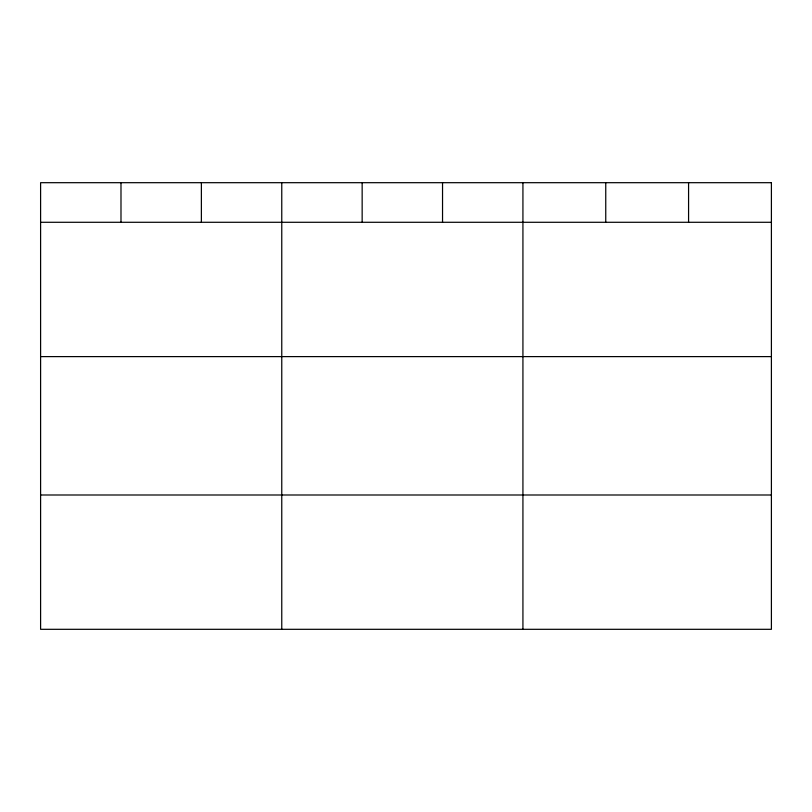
<?xml version="1.0" encoding="UTF-8"?>
<svg xmlns="http://www.w3.org/2000/svg" width="812" height="812" viewBox="0 0 812 812"><rect width="100%" height="100%" fill="white"/><g stroke="black" fill="none" stroke-linecap="round" stroke-linejoin="round"><path stroke-width="1.22" d="M40.6 222.285L771.4 222.285M40.6 356.61L771.4 356.61M40.6 494.995L771.4 494.995M688.576 182.69L688.576 222.285M605.752 182.69L605.752 222.285M522.928 182.69L522.928 629.31M442.54 182.69L442.54 222.285M362.152 182.69L362.152 222.285M281.764 182.69L281.764 629.31M201.376 182.69L201.376 222.285M120.988 182.69L120.988 222.285M771.4 182.69L40.6 182.69L40.6 629.31L771.4 629.31L771.4 182.69"/></g></svg>
